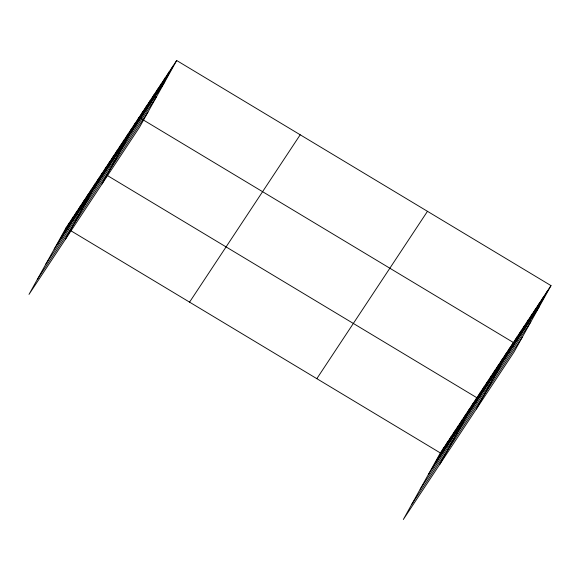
<?xml version="1.0" encoding="UTF-8"?>
<svg xmlns="http://www.w3.org/2000/svg" width="580" height="580" viewBox="0 0 580 580"><rect width="100%" height="100%" fill="white"/><g stroke="black" fill="none" stroke-linecap="round" stroke-linejoin="round"><path stroke-width="0.87" d="M176.682 60.501L66.04 227.846L29 294.386L139.642 127.042L176.682 60.501L551 285.614L513.96 352.154L403.317 519.499L440.358 452.958L551 285.614M57.848 243.6L69.687 222.321M61.494 238.083L73.341 216.797M65.148 232.558L76.995 211.28M68.795 227.034L80.642 205.755M72.449 221.509L84.296 200.231M76.103 215.992L87.942 194.706M79.75 210.468L91.597 189.189M83.404 204.943L95.25 183.664M87.058 199.426L98.897 178.14M65.511 239.163L102.551 172.623L104.023 173.507M94.359 188.377L106.205 167.098M98.005 182.859L109.852 161.573M101.659 177.335L113.506 156.056M105.313 171.81L117.153 150.532M108.96 166.286L120.807 145.007M112.614 160.769L124.461 139.483M116.261 155.244L128.107 133.965M119.915 149.72L131.762 128.441M123.569 144.202L135.408 122.916M102.022 183.94L139.062 117.399L141.266 118.726M130.978 132.987L142.825 111.708M134.741 127.296L146.588 106.017M138.504 121.612L150.35 100.325M142.267 115.92L154.113 94.634M146.029 110.229L157.876 88.95M149.792 104.538L161.631 83.259M153.555 98.847L165.394 77.568M157.31 93.162L169.157 71.876M161.073 87.471L172.92 66.192M432.165 468.712L444.004 447.434M435.812 463.195L447.659 441.909M439.466 457.671L451.312 436.392M443.113 452.146L454.959 430.867M446.767 446.629L458.613 425.343M450.421 441.104L462.26 419.826M454.067 435.58L465.914 414.301M457.721 430.055L469.568 408.777M461.375 424.538L473.215 403.252M439.828 464.275L476.869 397.735L106.959 175.276M468.676 413.489L480.523 392.211M472.323 407.972L484.17 386.686M475.977 402.447L487.823 381.169M479.631 396.923L491.47 375.644M483.278 391.406L495.124 370.12M486.932 385.881L498.778 364.602M490.586 380.357L502.425 359.078M494.233 374.832L506.079 353.553M497.887 369.315L509.733 348.029M476.339 409.052L513.38 342.512L142.738 119.61M505.296 358.099L517.142 336.82M509.059 352.408L520.905 331.129M512.822 346.724L524.668 325.438M516.584 341.033L528.431 319.754M520.347 335.341L532.193 314.063M524.11 329.65L535.949 308.371M527.872 323.959L539.712 302.68M531.628 318.275L543.475 296.989M535.391 312.584L547.237 291.305M54.194 249.124L164.836 81.78M45.878 264.06L156.52 96.715M37.316 279.451L147.958 112.107M189.566 302.129L300.208 134.785M316.832 378.667L427.474 211.323M428.511 474.237L539.154 306.892M420.196 489.172L530.845 321.827M411.633 504.564L522.275 337.219M66.04 227.846L68.244 229.173M70.448 230.499L440.358 452.958"/></g></svg>
